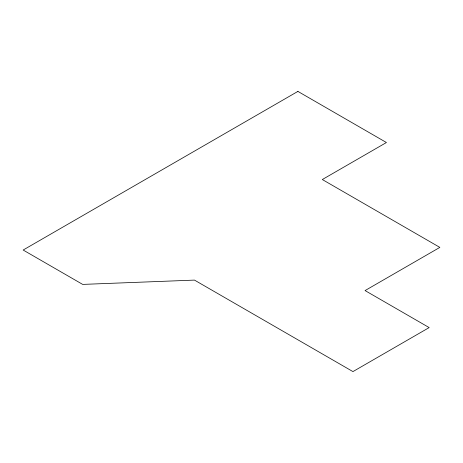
<?xml version="1.0" encoding="UTF-8"?>
<svg xmlns="http://www.w3.org/2000/svg" width="463" height="463" viewBox="0 0 463 463"><rect width="100%" height="100%" fill="white"/><g stroke="black" fill="none" stroke-linecap="round" stroke-linejoin="round"><path stroke-width="0.69" d="M297.9 91.408L23.15 250.032L82.68 284.404L194.483 280.103L352.945 371.592L429.166 327.584L365.058 290.573L439.85 247.392L322.317 179.534L386.426 142.523L297.9 91.408"/></g></svg>
